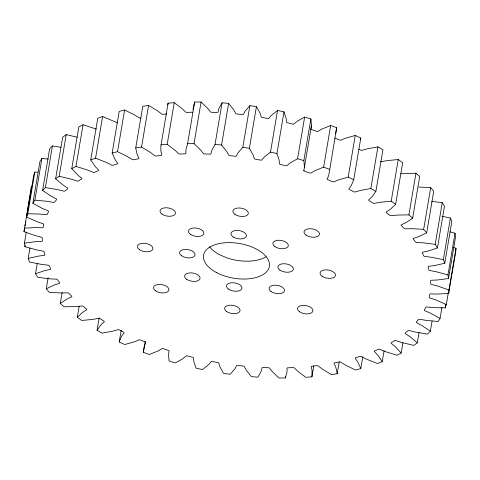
<?xml version="1.0" encoding="UTF-8"?>
<svg xmlns="http://www.w3.org/2000/svg" width="480" height="480" viewBox="0 0 480 480"><rect width="100%" height="100%" fill="white"/><g stroke="black" fill="none" stroke-linecap="round" stroke-linejoin="round"><path stroke-width="0.72" d="M192.96 109.476L194.646 102L201.066 102.018L207.564 108.204L210.144 111.504A1.35 0.708 9.6 0 0 211.686 112.278L216.9 112.482A1.35 0.708 9.6 0 0 218.046 111.81L218.85 108.648L222.066 102.84L228.618 103.332L233.748 109.77L235.578 113.13A1.35 0.708 9.6 0 0 236.964 113.988L242.238 114.57A1.35 0.708 9.6 0 0 243.57 114.012L245.166 111.03L249.858 105.678L256.422 106.632L260.1 113.202L261.156 116.568A1.35 0.708 9.6 0 0 262.362 117.498L267.6 118.446A1.35 0.708 9.6 0 0 269.094 118.008L271.446 115.254L277.536 110.454L284.004 111.858L286.17 118.446L286.428 121.764A1.35 0.708 9.6 0 0 287.43 122.748L292.554 124.044A1.35 0.708 9.6 0 0 294.186 123.732L297.252 121.26L304.632 117.09L310.896 118.92L311.508 125.418L310.962 128.628A1.35 0.708 9.6 0 0 311.754 129.648L316.662 131.274A1.35 0.708 9.6 0 0 318.408 131.094L322.14 128.94L330.684 125.478L336.636 127.698L335.808 133.32M313.788 365.88L311.934 376.842L305.76 377.298L298.002 371.46L294.72 368.286A1.35 0.708 9.6 0 0 293.052 367.608L287.988 367.782A1.35 0.708 9.6 0 0 287.046 368.55L287.034 371.838L285.354 378L278.934 377.982L272.436 371.796L269.856 368.496A1.35 0.708 9.6 0 0 268.314 367.722L263.1 367.518A1.35 0.708 9.6 0 0 261.954 368.19L261.15 371.352L257.934 377.16L251.382 376.668L246.252 370.23L244.422 366.87A1.35 0.708 9.6 0 0 243.036 366.012L237.762 365.43A1.35 0.708 9.6 0 0 236.43 365.988L234.834 368.97L230.142 374.322L223.578 373.368L219.9 366.798L218.844 363.432A1.35 0.708 9.6 0 0 217.638 362.502L212.4 361.554A1.35 0.708 9.6 0 0 210.906 361.992L208.554 364.746L202.464 369.546L195.996 368.142L193.83 361.554L193.572 358.236A1.35 0.708 9.6 0 0 192.57 357.252L187.446 355.956A1.35 0.708 9.6 0 0 185.814 356.268L182.748 358.74L175.368 362.91L169.104 361.08L168.492 354.582L169.038 351.372A1.35 0.708 9.6 0 0 168.246 350.352L163.338 348.726A1.35 0.708 9.6 0 0 161.592 348.906L157.86 351.06L149.316 354.522L143.364 352.302L144.318 346.008L145.65 342.96A1.35 0.708 9.6 0 0 145.098 341.922L140.478 339.99A1.35 0.708 9.6 0 0 138.654 340.038L134.322 341.832L124.752 344.538L119.214 341.964L121.194 330.27M336.636 127.698L329.52 170.952L328.632 175.65L327.3 178.698A1.35 0.708 9.6 0 0 327.858 179.736L332.478 181.668A1.35 0.708 9.6 0 0 334.302 181.62L338.634 179.826L348.198 177.12L353.736 179.694L351.234 185.682L349.128 188.52A1.35 0.708 9.6 0 0 349.446 189.558L353.694 191.754A1.35 0.708 9.6 0 0 355.566 191.844L360.426 190.434L370.848 188.538L375.876 191.424L371.868 196.998L369.036 199.572A1.35 0.708 9.6 0 0 369.102 200.598L372.906 203.022A1.35 0.708 9.6 0 0 374.796 203.25L380.1 202.254L391.2 201.198L395.634 204.342L390.18 209.412L386.67 211.674A1.35 0.708 9.6 0 0 386.49 212.664L389.784 215.28A1.35 0.708 9.6 0 0 391.656 215.634L397.314 215.07L408.9 214.872L412.662 218.226L405.87 222.702L401.73 224.622A1.35 0.708 9.6 0 0 401.31 225.558L404.04 228.318A1.35 0.708 9.6 0 0 405.864 228.798L411.78 228.672L423.654 229.338L426.678 232.842L418.662 236.64L413.97 238.182A1.35 0.708 9.6 0 0 413.31 239.058L415.428 241.908A1.35 0.708 9.6 0 0 417.174 242.508L423.24 242.82L435.204 244.338L437.442 247.932L428.334 250.998L423.168 252.138A1.35 0.708 9.6 0 0 422.286 252.924L423.756 255.828A1.35 0.708 9.6 0 0 425.394 256.53L431.508 257.28L443.352 259.62L444.768 263.244L434.718 265.524L429.174 266.238A1.35 0.708 9.6 0 0 428.082 266.934L428.874 269.832A1.35 0.708 9.6 0 0 430.374 270.63L436.44 271.8L447.966 274.926L448.524 278.514L437.718 279.966L431.88 280.242A1.35 0.708 9.6 0 0 430.596 280.83L430.704 283.68A1.35 0.708 9.6 0 0 432.042 284.556L437.946 286.134L448.956 289.986L448.656 293.484L437.274 294.084L431.244 293.916A1.35 0.708 9.6 0 0 429.792 294.39L429.21 297.138A1.35 0.708 9.6 0 0 430.362 298.08L436.008 300.03L446.31 304.554L445.158 307.896L433.392 307.626L427.278 307.026A1.35 0.708 9.6 0 0 425.682 307.374L424.422 309.972A1.35 0.708 9.6 0 0 425.364 310.968L430.656 313.26L440.076 318.372L438.09 321.498L426.138 320.376L420.048 319.344A1.35 0.708 9.6 0 0 418.332 319.56L416.412 321.972A1.35 0.708 9.6 0 0 417.138 322.998L421.986 325.59L430.356 331.2L427.572 334.062L415.644 332.106L409.674 330.666A1.35 0.708 9.6 0 0 407.868 330.744L405.324 332.922A1.35 0.708 9.6 0 0 405.816 333.96L410.136 336.816L417.318 342.828L413.778 345.378L402.084 342.612L396.336 340.788A1.35 0.708 9.6 0 0 394.476 340.728L391.35 342.636A1.35 0.708 9.6 0 0 391.602 343.674L395.316 346.734L401.19 353.052L396.96 355.242L385.686 351.72L380.262 349.542A1.35 0.708 9.6 0 0 378.378 349.35L374.724 350.952A1.35 0.708 9.6 0 0 374.73 351.966L377.778 355.188L382.242 361.698L377.388 363.498L366.738 359.274L361.734 356.778A1.35 0.708 9.6 0 0 359.85 356.454L355.734 357.726A1.35 0.708 9.6 0 0 355.494 358.704L357.822 362.028L360.798 368.622L355.41 369.99L345.564 365.142L341.058 362.37A1.35 0.708 9.6 0 0 339.216 361.926L334.704 362.844A1.35 0.708 9.6 0 0 334.218 363.768L335.79 367.134L337.23 373.698L331.398 374.616L322.518 369.228L318.594 366.228A1.35 0.708 9.6 0 0 316.824 365.664L311.994 366.216A1.35 0.708 9.6 0 0 311.274 367.068L312.06 370.422L311.934 376.842M119.214 341.964L121.722 335.976L123.822 333.138A1.35 0.708 9.6 0 0 123.504 332.1L119.256 329.904A1.35 0.708 9.6 0 0 117.384 329.814L112.524 331.224L102.102 333.12L97.074 330.234L101.088 324.66L103.92 322.086A1.35 0.708 9.6 0 0 103.848 321.06L100.044 318.636A1.35 0.708 9.6 0 0 98.16 318.408L92.856 319.404L81.756 320.46L77.322 317.316L82.77 312.246L86.286 309.984A1.35 0.708 9.6 0 0 86.46 308.994L83.166 306.378A1.35 0.708 9.6 0 0 81.294 306.024L75.642 306.588L64.05 306.786L60.294 303.432L67.086 298.956L71.22 297.036A1.35 0.708 9.6 0 0 71.64 296.1L68.916 293.34A1.35 0.708 9.6 0 0 67.086 292.86L61.176 292.986L49.302 292.32L46.272 288.816L54.294 285.018L58.986 283.476A1.35 0.708 9.6 0 0 59.64 282.6L57.528 279.75A1.35 0.708 9.6 0 0 55.782 279.15L49.716 278.838L37.752 277.32L35.514 273.726L44.622 270.66L49.788 269.52A1.35 0.708 9.6 0 0 50.67 268.734L49.2 265.83A1.35 0.708 9.6 0 0 47.562 265.128L41.448 264.378L29.598 262.038L28.188 258.414L38.232 256.134L43.782 255.42A1.35 0.708 9.6 0 0 44.874 254.724L44.076 251.826A1.35 0.708 9.6 0 0 42.576 251.028L36.516 249.858L24.99 246.732L24.426 243.144L35.238 241.692L41.07 241.416A1.35 0.708 9.6 0 0 42.354 240.828L42.252 237.978A1.35 0.708 9.6 0 0 40.914 237.102L35.004 235.524L24 231.666L31.344 186.516L31.164 188.616M453.318 247.29L456 248.334L455.7 251.826L448.656 293.484M192.612 112.104A1.35 0.708 9.6 0 1 192.012 112.218L186.948 112.392A1.35 0.708 9.6 0 1 185.28 111.714L181.998 108.54L174.24 102.702L168.066 103.158L160.818 146.4L160.896 151.236L161.682 154.59A1.35 0.708 9.6 0 1 160.962 155.442L156.132 155.994A1.35 0.708 9.6 0 1 154.362 155.43L150.438 152.43L141.558 147.042L135.726 147.96L137.16 154.524L138.738 157.89A1.35 0.708 9.6 0 1 138.252 158.814L133.74 159.732A1.35 0.708 9.6 0 1 131.898 159.288L127.392 156.516L117.546 151.668L112.152 153.036L115.134 159.63L117.462 162.954A1.35 0.708 9.6 0 1 117.222 163.932L113.1 165.204A1.35 0.708 9.6 0 1 111.222 164.88L106.218 162.384L95.562 158.16L90.714 159.96L95.178 166.47L98.226 169.692A1.35 0.708 9.6 0 1 98.232 170.706L94.578 172.308A1.35 0.708 9.6 0 1 92.688 172.116L87.27 169.938L75.996 166.416L71.766 168.606L77.64 174.918L81.354 177.984A1.35 0.708 9.6 0 1 81.606 179.022L78.48 180.924A1.35 0.708 9.6 0 1 76.62 180.87L70.872 179.046L59.172 176.28L55.632 178.83L62.82 184.842L67.134 187.698A1.35 0.708 9.6 0 1 67.626 188.736L65.082 190.914A1.35 0.708 9.6 0 1 63.282 190.992L57.312 189.552L45.384 187.596L42.6 190.458L50.97 196.068L55.818 198.66A1.35 0.708 9.6 0 1 56.544 199.686L54.624 202.098A1.35 0.708 9.6 0 1 52.908 202.314L46.812 201.282L34.866 200.16L32.88 203.286L42.294 208.398L47.586 210.69A1.35 0.708 9.6 0 1 48.534 211.68L47.274 214.284A1.35 0.708 9.6 0 1 45.678 214.632L39.564 214.026L27.798 213.762L26.646 217.104L36.942 221.628L42.588 223.578A1.35 0.708 9.6 0 1 43.746 224.52L43.158 227.268A1.35 0.708 9.6 0 1 41.706 227.742L35.682 227.574L24.3 228.174M167.862 104.742L168.066 103.158M24 231.666L24.744 227.286M24.99 225.822L25.236 224.358M25.482 222.9L25.728 221.436M26.844 214.86L27.09 213.396M27.336 211.938L27.582 210.474M27.834 209.01L28.08 207.552M28.326 206.088L28.572 204.63M28.818 203.166L29.07 201.702M29.316 200.244L29.562 198.78M29.808 197.322L30.054 195.858M26.646 217.104L33.69 175.446L34.842 172.104L37.752 172.08M27.798 213.762L34.842 172.104M24.426 243.144L26.286 232.182M24.99 246.732L25.236 245.268M32.88 203.286L39.924 161.628L41.91 158.502L48.336 159.048M34.866 200.16L41.91 158.502M28.188 258.414L29.922 248.184M42.6 190.458L49.644 148.8L52.428 145.938L60.918 147.294M45.384 187.596L52.428 145.938M35.514 273.726L37.242 263.496M55.632 178.83L62.682 137.172L66.222 134.622L77.244 137.22M59.172 176.28L66.222 134.622M46.272 288.816L48.126 277.854M71.766 168.606L78.81 126.948L83.04 124.758L96.348 129.096M75.996 166.416L83.04 124.758M60.294 303.432L62.148 292.47M90.714 159.96L97.758 118.302L102.612 116.502L117.642 122.91M95.562 158.16L102.612 116.502M77.322 317.316L79.176 306.354M112.152 153.036L119.202 111.378L124.59 110.01L134.436 114.858L138.942 117.63A1.35 0.708 9.6 0 0 140.784 118.074M117.546 151.668L124.59 110.01M97.074 330.234L99.18 317.808M135.726 147.96L142.77 106.302L148.602 105.384L157.482 110.772L161.406 113.772A1.35 0.708 9.6 0 0 163.176 114.336L166.626 113.946M141.558 147.042L148.602 105.384M194.646 102L187.602 143.658L185.916 149.82L185.904 153.108A1.35 0.708 9.6 0 1 184.968 153.876L179.898 154.05A1.35 0.708 9.6 0 1 178.23 153.372L174.954 150.198L167.196 144.36L174.24 102.702M143.364 352.302L145.218 341.34M222.066 102.84L215.022 144.498L211.806 150.306L210.996 153.468A1.35 0.708 9.6 0 1 209.85 154.14L204.636 153.93A1.35 0.708 9.6 0 1 203.1 153.156L200.52 149.862L194.022 143.676L201.066 102.018M249.858 105.678L242.814 147.336L238.116 152.682L236.526 155.67A1.35 0.708 9.6 0 1 235.194 156.228L229.92 155.646A1.35 0.708 9.6 0 1 228.534 154.788L226.704 151.428L221.568 144.99L228.618 103.332M277.536 110.454L270.492 152.112L264.402 156.912L262.05 159.666A1.35 0.708 9.6 0 1 260.556 160.104L255.312 159.156A1.35 0.708 9.6 0 1 254.106 158.226L253.056 154.86L249.378 148.29L256.422 106.632M304.458 167.076L303.852 160.578L297.588 158.748L290.208 162.918L287.136 165.39A1.35 0.708 9.6 0 1 285.504 165.702L280.386 164.406A1.35 0.708 9.6 0 1 279.378 163.422L279.12 160.104L276.96 153.516L284.004 111.858M297.588 158.748L304.632 117.09M303.852 160.578L310.896 118.92M303.852 170.652L311.508 125.418M285.354 378L285.6 376.542M303.918 170.286A1.35 0.708 9.6 0 0 304.704 171.306L309.618 172.932A1.35 0.708 9.6 0 0 311.358 172.752L315.096 170.598L323.64 167.136L330.684 125.478M348.198 177.12L355.248 135.462L360.786 138.036L353.736 179.694M337.23 373.698L339.21 362.004M370.848 188.538L377.898 146.88L367.476 148.776L362.616 150.186A1.35 0.708 9.6 0 1 360.744 150.096L358.92 149.154M375.876 191.424L382.926 149.766L377.898 146.88M360.798 368.622L362.778 356.928M391.2 201.198L398.244 159.54L387.144 160.596L381.84 161.592A1.35 0.708 9.6 0 1 380.556 161.622M395.634 204.342L402.678 162.684L398.244 159.54M382.242 361.698L384.096 350.736M408.9 214.872L415.95 173.214L400.824 173.766M412.662 218.226L419.706 176.568L415.95 173.214M401.19 353.052L402.924 342.822M423.654 229.338L430.698 187.68L418.824 187.014M426.678 232.842L433.728 191.184L430.698 187.68M417.318 342.828L419.052 332.598M435.204 244.338L442.248 202.68L431.67 201.324M437.442 247.932L444.486 206.274L442.248 202.68M430.356 331.2L432.084 320.97M443.352 259.62L450.402 217.962L441.984 216.264M444.768 263.244L451.812 221.586L450.402 217.962M440.076 318.372L441.93 307.41M447.966 274.926L455.01 233.268L450 231.84M448.524 278.514L455.574 236.856L455.01 233.268M445.158 307.896L445.776 304.236M446.31 304.554L448.29 292.86M448.956 289.986L456 248.334M360.324 139.572L360.786 138.036M355.248 135.462L345.678 138.168L341.346 139.962A1.35 0.708 9.6 0 1 339.522 140.01L334.902 138.078M161.016 144.816L167.196 144.36M187.602 143.658L194.022 143.676M215.022 144.498L221.568 144.99M242.814 147.336L249.378 148.29M270.492 152.112L276.96 153.516M323.64 167.136L329.592 169.356M265.986 256.806A33.378 17.586 9.6 0 1 227.28 258L219.75 254.826A33.378 17.586 9.6 0 1 209.538 246.84M233.598 237.168A7.812 4.116 9.6 0 0 246.288 236.4A7.812 4.116 9.6 0 0 236.226 230.424A7.812 4.116 9.6 0 0 233.598 237.168M234.9 214.35A7.812 4.116 9.6 0 0 247.986 214.386A7.812 4.116 9.6 0 0 238.95 207.972A7.812 4.116 9.6 0 0 234.9 214.35M228.54 289.11A7.812 4.116 9.6 0 0 241.62 289.146A7.812 4.116 9.6 0 0 232.59 282.732A7.812 4.116 9.6 0 0 228.54 289.11M226.632 311.532A7.812 4.116 9.6 0 0 239.712 311.574A7.812 4.116 9.6 0 0 230.682 305.16A7.812 4.116 9.6 0 0 226.632 311.532M279.924 270.096A7.812 4.116 9.6 0 0 293.01 270.132A7.812 4.116 9.6 0 0 283.974 263.724A7.812 4.116 9.6 0 0 279.924 270.096M322.062 276.228A7.812 4.116 9.6 0 0 335.142 276.27A7.812 4.116 9.6 0 0 326.112 269.856A7.812 4.116 9.6 0 0 322.062 276.228M181.608 255.786A7.812 4.116 9.6 0 0 194.688 255.822A7.812 4.116 9.6 0 0 185.658 249.408A7.812 4.116 9.6 0 0 181.608 255.786M139.47 249.654A7.812 4.116 9.6 0 0 152.55 249.69A7.812 4.116 9.6 0 0 143.52 243.276A7.812 4.116 9.6 0 0 139.47 249.654M186.648 279.264A7.812 4.116 9.6 0 0 199.728 279.3A7.812 4.116 9.6 0 0 190.692 272.886A7.812 4.116 9.6 0 0 186.648 279.264M155.502 290.784A7.812 4.116 9.6 0 0 168.582 290.826A7.812 4.116 9.6 0 0 159.552 284.412A7.812 4.116 9.6 0 0 155.502 290.784M274.89 246.618A7.812 4.116 9.6 0 0 287.97 246.654A7.812 4.116 9.6 0 0 278.934 240.246A7.812 4.116 9.6 0 0 274.89 246.618M306.03 235.098A7.812 4.116 9.6 0 0 319.116 235.134A7.812 4.116 9.6 0 0 310.08 228.72A7.812 4.116 9.6 0 0 306.03 235.098M190.47 234.33A7.812 4.116 9.6 0 0 203.55 234.366A7.812 4.116 9.6 0 0 194.52 227.958A7.812 4.116 9.6 0 0 190.47 234.33M162.024 214.134A7.812 4.116 9.6 0 0 175.104 214.17A7.812 4.116 9.6 0 0 166.074 207.762A7.812 4.116 9.6 0 0 162.024 214.134M271.068 291.552A7.812 4.116 9.6 0 0 284.148 291.588A7.812 4.116 9.6 0 0 275.112 285.18A7.812 4.116 9.6 0 0 271.068 291.552M299.508 311.748A7.812 4.116 9.6 0 0 312.594 311.784A7.812 4.116 9.6 0 0 303.558 305.37A7.812 4.116 9.6 0 0 299.508 311.748M216.726 272.682A33.378 17.586 9.6 0 0 269.292 266.88A33.378 17.586 9.6 0 0 223.41 242.928A33.378 17.586 9.6 0 0 216.726 272.682"/></g></svg>
